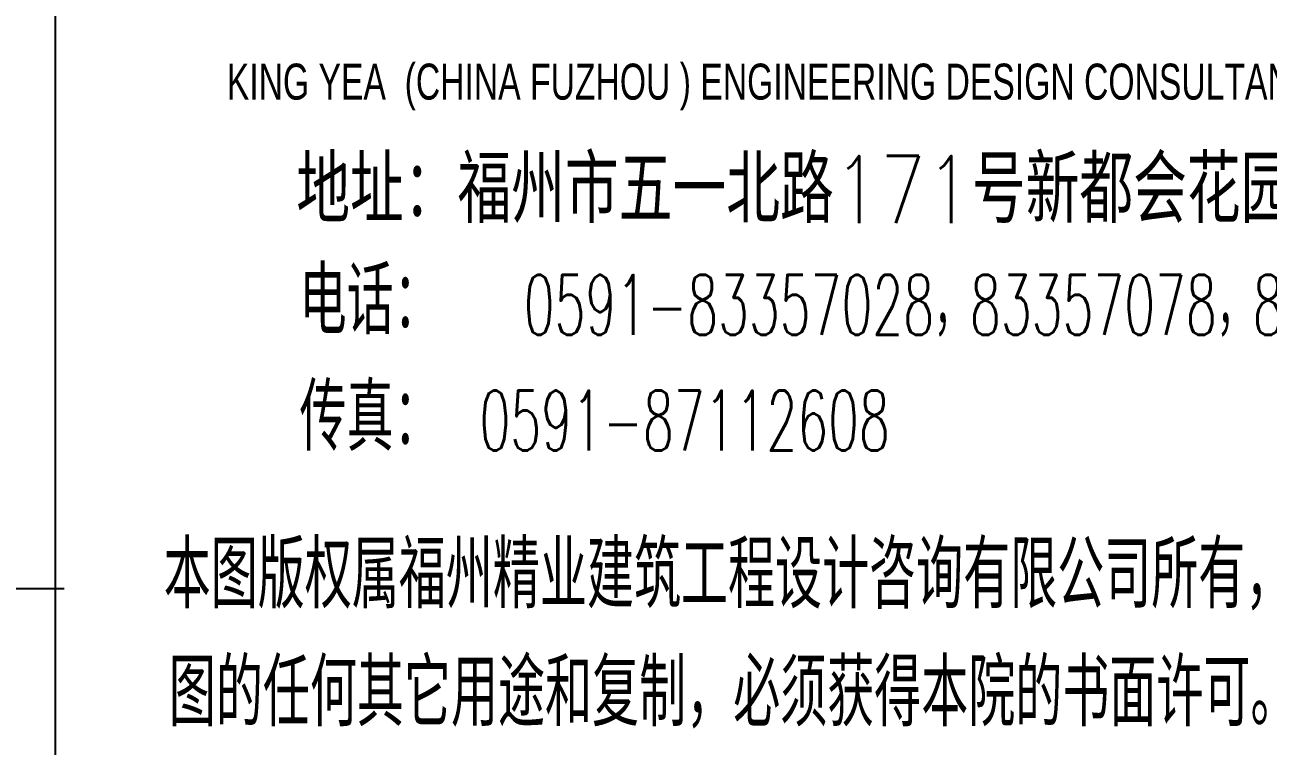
# Model space of a CAD drawing. Header units: millimetres. Extents: x -981077 to -572908, y -546666 to -409449.
# Drawn here: x -636505 to -631323, y -420476 to -417469 of the extents above; entities that cross this region are included whole.
import ezdxf
from ezdxf.enums import TextEntityAlignment as Align

# ---------------------------------------------------------------- set-up
doc = ezdxf.new("R2010")
doc.units = ezdxf.units.MM
doc.header["$LTSCALE"] = 1000
for name, color, linetype in [('HZ', 7, 'Continuous'), ('TEXT', 6, 'Continuous'), ('图框', 7, 'Continuous')]:
    doc.layers.add(name, color=color, linetype=linetype)
doc.styles.add('HZTXT', font='zsm.shx', dxfattribs={"width": 0.8, "bigfont": 'hztxt.shx'})
doc.styles.add('HZTXT2', font='txt.shx', dxfattribs={"width": 0.8, "bigfont": 'hztxt.shx'})
doc.styles.add('TK', font='txt.shx', dxfattribs={"width": 0.7, "bigfont": 'hztxt.shx'})

# ---------------------------------------------------------------- blocks, each defined once
blk = doc.blocks.new('A$C239B506D')
at = {"layer": 'HZ', "ltscale": 0.2}
blk.add_line((14191.3, 6127.8), (17161.7, 6127.8), dxfattribs=at)
blk = doc.blocks.new('A$C00BC0004')
at = {"layer": '图框', "width": 0.7}
for s, height, style, p in [('KING YEA  (CHINA FUZHOU ) ENGINEERING DESIGN CONSULTANTS ,LTD', 150, 'HZTXT', (-6285.8, -2698.7)), ('本图版权属福州精业建筑工程设计咨询有限公司所有，除本工程外对本', 280, 'HZTXT2', (-6548.7, -4819.7)), ('图的任何其它用途和复制，必须获得本院的书面许可。', 280, 'HZTXT2', (-6527.3, -5311.9))]:
    blk.add_text(s, height=height, dxfattribs=dict(at, style=style)).set_placement(p)
at = {"layer": '图框'}
for s, height, style, width, p in [('地址：福州市五一北路171号新都会花园广场6F', 280, 'HZTXT2', 0.8, (-3509.7, -3059.2)), ('电话：', 280, 'TK', 0.7, (-5688.6, -3523.1)), ('0591-83357028，83357078，83357058', 250, 'TK', 0.6, (-3014.6, -3559)), ('传真：', 280, 'TK', 0.7, (-5688.6, -4008.6)), ('0591-87112608', 250, 'TK', 0.6, (-4377.6, -4037.2))]:
    blk.add_text(s, height=height, dxfattribs=dict(at, style=style, width=width)).set_placement(p, align=Align.MIDDLE)

msp = doc.modelspace()

# ---------------------------------------------------------------- linework, layer by layer
at = {"layer": '图框'}
msp.add_line((-636377.416, -472481.824), (-636377.416, -415081.824), dxfattribs=at)

# ---------------------------------------------------------------- block references
at = {"layer": 'TEXT'}
msp.add_blockref('A$C239B506D', (-653502.399, -425946.402), dxfattribs=at)
at = {"layer": '图框'}
msp.add_blockref('A$C00BC0004', (-629377.416, -415081.824), dxfattribs=at)

doc.saveas('drawing.dxf')
